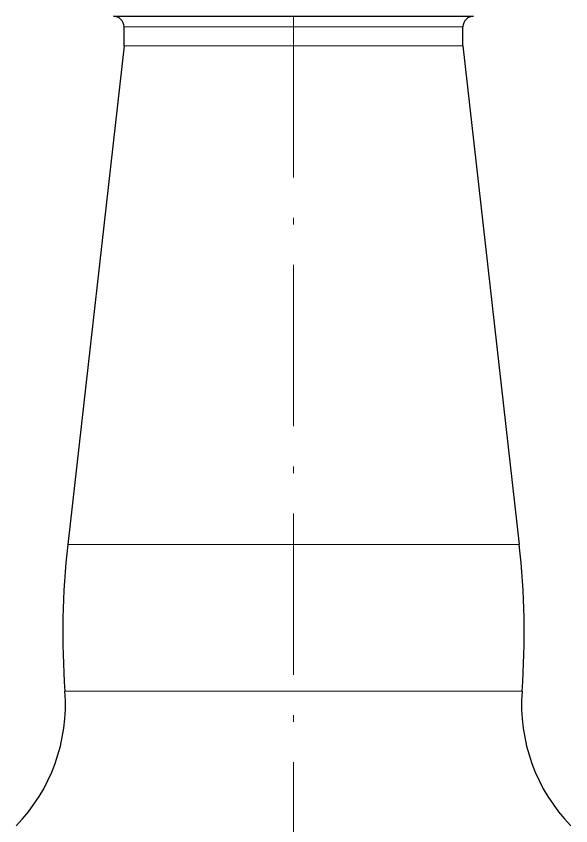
# Model space of a CAD drawing. Extents: x 0 to 594, y 0 to 575.
# Drawn here: x 250.2 to 291.4, y 296.4 to 356.6 of the extents above; entities that cross this region are included whole.
import ezdxf

# ---------------------------------------------------------------- set-up
doc = ezdxf.new("R2010")
doc.units = 0
doc.linetypes.add('DASHDOT', pattern=[18.5, 12, -3, 0.5, -3])

msp = doc.modelspace()

# ---------------------------------------------------------------- linework, layer by layer
at = {"color": 7, "lineweight": 30}
for p, q in [((257.412, 356.606), (284.212, 356.606)), ((258.212, 354.406), (254.015, 317.297)), ((283.412, 354.406), (287.61, 317.297))]:
    msp.add_line(p, q, dxfattribs=at)
at = {"color": 7, "linetype": 'DASHDOT', "lineweight": 13}
msp.add_line((270.812, 356.606), (270.812, 133.406), dxfattribs=at)
at = {"color": 7, "lineweight": 30, "ltscale": 0.035001}
for p, q in [((258.212, 354.406), (258.212, 355.806)), ((283.412, 354.406), (283.412, 355.806))]:
    msp.add_line(p, q, dxfattribs=at)
at = {"color": 7, "lineweight": 13}
for p, q in [((281.87, 355.806), (258.212, 355.806)), ((281.87, 354.406), (258.212, 354.406)), ((285.553, 317.297), (254.015, 317.297)), ((285.731, 306.406), (253.812, 306.406))]:
    msp.add_line(p, q, dxfattribs=at)
at = {"color": 7, "lineweight": 13, "ltscale": 0.038562}
for p, q in [((283.412, 355.806), (281.87, 355.806)), ((283.412, 354.406), (281.87, 354.406))]:
    msp.add_line(p, q, dxfattribs=at)
at = {"color": 7, "lineweight": 13, "ltscale": 0.051408}
msp.add_line((287.61, 317.297), (285.553, 317.297), dxfattribs=at)
at = {"color": 7, "lineweight": 13, "ltscale": 0.052027}
msp.add_line((287.812, 306.406), (285.731, 306.406), dxfattribs=at)
at = {"color": 7, "lineweight": 30}
for centre, radius, start, end in [((257.412, 355.806), 0.8, 359.99999, 90), ((284.212, 355.806), 0.8, 90, 180.00001), ((311.647, 310.778), 58, 173.54661, 184.32284), ((229.977, 310.778), 58, 355.67717, 6.45339), ((240.849, 305.426), 13, 315.89745, 4.32278), ((300.775, 305.426), 13, 175.67722, 224.10255)]:
    msp.add_arc(centre, radius, start, end, dxfattribs=at)

doc.saveas('drawing.dxf')
